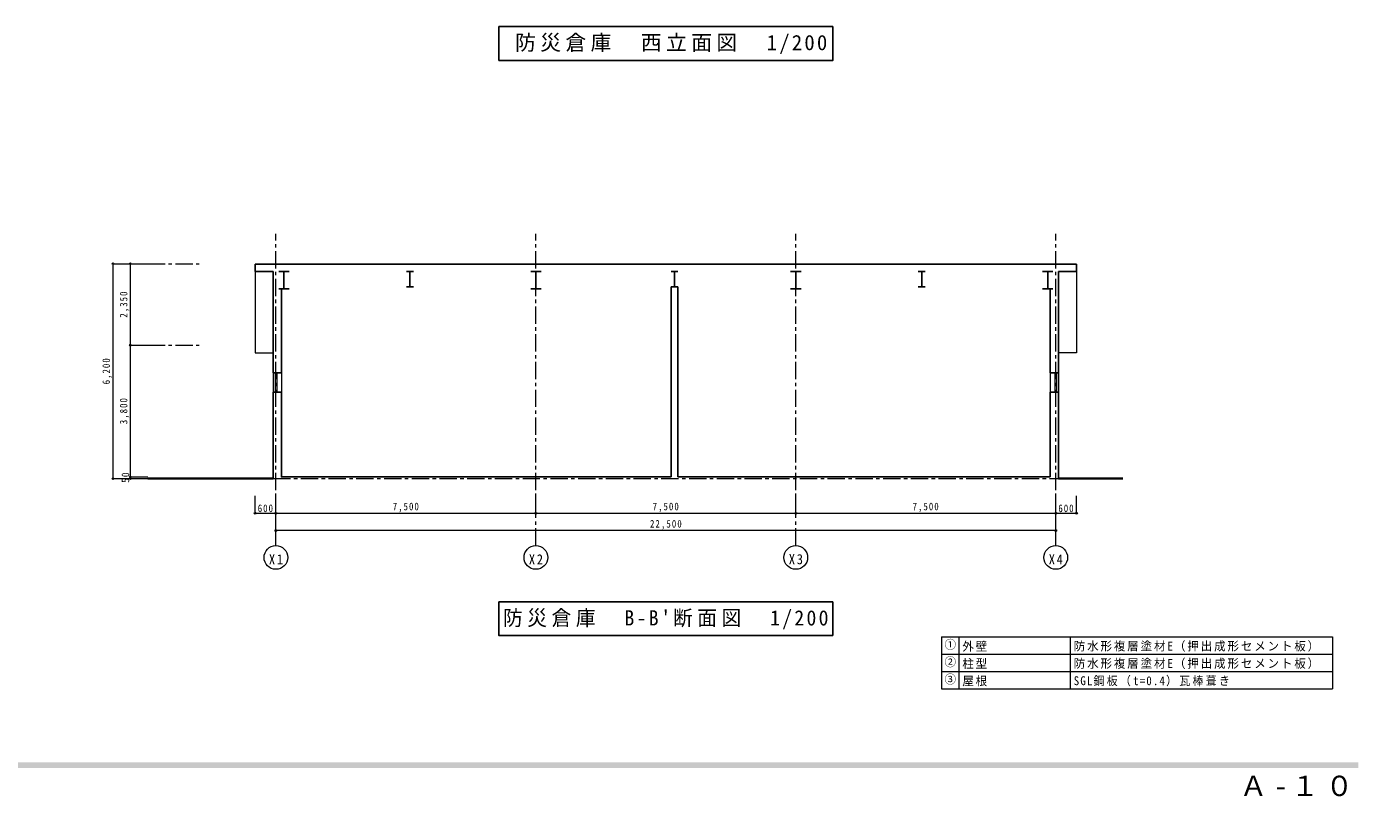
# Model space of a CAD drawing. Units: millimetres at full size. Extents: x -39183 to 40344, y -33997 to 27899.
# Drawn here: x 581 to 39005, y -28542 to -6332 of the extents above; entities that cross this region are included whole.
import ezdxf
from ezdxf.enums import TextEntityAlignment as Align

# ---------------------------------------------------------------- set-up
doc = ezdxf.new("R2010")
doc.units = ezdxf.units.MM
doc.header["$LTSCALE"] = 100
doc.header["$PDMODE"] = 32
doc.header["$PDSIZE"] = 50
doc.linetypes.add('CHAIN1', pattern=[8, 5, -1, 1, -1])
for name, color, linetype, lineweight in [('1-1_極細線', 4, 'Continuous', 9), ('1-3_中線', 3, 'Continuous', 25), ('1-4_太線', 2, 'Continuous', 35), ('1-A_中芯線', 4, 'CHAIN1', 9), ('1-D_文字', 7, 'Continuous', 18), ('1-E_寸法', 4, 'Continuous', 9), ('4-2_機器', 7, 'Continuous', 18)]:
    doc.layers.add(name, color=color, linetype=linetype, lineweight=lineweight)
doc.layers.add('4-D_文字', color=7, linetype='Continuous')
doc.layers.add('F-D', color=150, linetype='Continuous')
doc.styles.add('ＭＳ ゴシック', font='')
doc.styles.get('ＭＳ ゴシック').set_extended_font_data('MS Gothic')

# ---------------------------------------------------------------- blocks, each defined once
blk = doc.blocks.new('0123')
at = {"layer": '1-D_文字'}
blk.add_circle((0, 0), 342, dxfattribs=at)

msp = doc.modelspace()

# ---------------------------------------------------------------- linework, layer by layer
at = {"layer": '1-1_極細線'}
for p, q in [((7173.8, -13393.6), (7173.8, -15746.3)), ((30873.8, -13393.6), (30873.8, -15746.3)), ((7173.8, -15746.3), (7692.8, -15746.3)), ((30873.8, -15746.3), (30354.8, -15746.3)), ((7692.8, -16323.6), (7692.8, -16883.6)), ((7748.8, -16323.6), (7748.8, -16883.6)), ((7798.8, -16323.6), (7798.8, -16883.6)), ((7931.3, -16323.6), (7931.3, -16883.6)), ((30116.3, -16323.6), (30116.3, -16883.6)), ((30248.8, -16323.6), (30248.8, -16883.6)), ((30298.8, -16323.6), (30298.8, -16883.6)), ((30354.8, -16323.6), (30354.8, -16883.6))]:
    msp.add_line(p, q, dxfattribs=at)
at = {"layer": '1-3_中線'}
for p, q in [((7173.8, -13184.8), (30873.8, -13184.8)), ((7173.8, -13184.8), (7173.8, -13393.6)), ((7173.8, -13393.6), (7692.8, -13393.6)), ((7692.8, -16323.6), (7692.8, -13393.6)), ((8153.8, -13393.6), (7853.8, -13393.6)), ((8003.8, -13393.6), (8003.8, -13893.6)), ((11738.8, -13393.6), (11538.8, -13393.6)), ((11638.8, -13393.6), (11638.8, -13843.6)), ((15423.8, -13393.6), (15123.8, -13393.6)), ((15273.8, -13393.6), (15273.8, -13893.6)), ((19373.8, -13393.6), (19173.8, -13393.6)), ((19273.8, -13393.6), (19273.8, -13843.6)), ((22923.8, -13393.6), (22623.8, -13393.6)), ((22773.8, -13393.6), (22773.8, -13893.6)), ((26508.8, -13393.6), (26308.8, -13393.6)), ((26408.8, -13393.6), (26408.8, -13843.6)), ((30193.8, -13393.6), (29893.8, -13393.6)), ((30043.8, -13393.6), (30043.8, -13893.6)), ((30354.8, -13393.6), (30873.8, -13393.6)), ((30354.8, -16323.6), (30354.8, -13393.6)), ((30873.8, -13184.8), (30873.8, -13393.6)), ((7853.8, -13893.6), (8153.8, -13893.6)), ((7931.3, -13893.6), (7931.3, -16323.6)), ((11538.8, -13843.6), (11738.8, -13843.6)), ((15123.8, -13893.6), (15423.8, -13893.6)), ((19173.8, -13843.6), (19373.8, -13843.6)), ((19173.8, -13843.6), (19173.8, -19323.6)), ((19373.8, -13843.6), (19373.8, -19323.6)), ((22623.8, -13893.6), (22923.8, -13893.6)), ((26308.8, -13843.6), (26508.8, -13843.6)), ((29893.8, -13893.6), (30193.8, -13893.6)), ((30116.3, -13893.6), (30116.3, -16323.6)), ((7931.3, -16323.6), (7692.8, -16323.6)), ((30354.8, -16323.6), (30116.3, -16323.6)), ((7692.8, -19373.6), (7692.8, -16883.6)), ((7931.3, -16883.6), (7692.8, -16883.6)), ((30116.3, -19323.6), (30116.3, -16883.6)), ((30354.8, -16883.6), (30116.3, -16883.6)), ((30354.8, -19373.6), (30354.8, -16883.6)), ((30116.3, -19323.6), (19373.8, -19323.6)), ((14205.4, -22932.5), (23842.1, -22932.5)), ((23842.1, -23905.2), (23842.1, -22932.5))]:
    msp.add_line(p, q, dxfattribs=at)
for points in [[(14205.4, -7304.6), (14205.4, -6331.9), (23842.1, -6331.9)], [(14205.4, -7304.6), (23842.1, -7304.6), (23842.1, -6331.9)], [(19173.8, -19323.6), (7931.3, -19323.6), (7931.3, -16883.6)], [(23842.1, -23905.2), (14205.4, -23905.2), (14205.4, -22932.5)]]:
    msp.add_lwpolyline(points, dxfattribs=at)
at = {"layer": '1-4_太線'}
for p, q in [((4074.1, -19373.6), (7692.8, -19373.6)), ((30354.8, -19373.6), (32207.2, -19373.6))]:
    msp.add_line(p, q, dxfattribs=at)
at = {"layer": '1-A_中芯線'}
for p, q in [((7773.8, -21307.1), (7773.8, -12315.3)), ((15273.8, -21307.1), (15273.8, -12315.3)), ((22773.8, -21307.1), (22773.8, -12315.3)), ((30273.8, -21307.1), (30273.8, -12315.3)), ((4074.1, -13173.6), (5558.9, -13173.6)), ((4074.1, -15523.6), (5558.9, -15523.6)), ((7692.8, -19373.6), (30354.8, -19373.6))]:
    msp.add_line(p, q, dxfattribs=at)
at = {"layer": '1-E_寸法'}
for p, q in [((3074.1, -13173.6), (3574.1, -13173.6)), ((3074.1, -19373.6), (3074.1, -13173.6)), ((3574.1, -13173.6), (4074.1, -13173.6)), ((3574.1, -15523.6), (3574.1, -13173.6)), ((3574.1, -15523.6), (4074.1, -15523.6)), ((3574.1, -19323.6), (3574.1, -15523.6)), ((3074.1, -19373.6), (3574.1, -19373.6)), ((3574.1, -19323.6), (4074.1, -19323.6)), ((3574.1, -19373.6), (3574.1, -19323.6)), ((3574.1, -19373.6), (4074.1, -19373.6)), ((7173.8, -20373.6), (7173.8, -19873.6)), ((7773.8, -20373.6), (7773.8, -19873.6)), ((15273.8, -20373.6), (15273.8, -19873.6)), ((22773.8, -20373.6), (22773.8, -19873.6)), ((30273.8, -20373.6), (30273.8, -19873.6)), ((30873.8, -20373.6), (30873.8, -19873.6)), ((7173.8, -20373.6), (7773.8, -20373.6)), ((7773.8, -20373.6), (15273.8, -20373.6)), ((7773.8, -20873.6), (7773.8, -20373.6)), ((15273.8, -20373.6), (22773.8, -20373.6)), ((22773.8, -20373.6), (30273.8, -20373.6)), ((30273.8, -20373.6), (30873.8, -20373.6)), ((30273.8, -20873.6), (30273.8, -20373.6)), ((30273.8, -20873.6), (7773.8, -20873.6))]:
    msp.add_line(p, q, dxfattribs=at)
at = {"layer": '1-E_寸法', "color": 2}
for p in [(3074.1, -13173.6), (3574.1, -13173.6), (3574.1, -15523.6), (3074.1, -19373.6), (3574.1, -19323.6), (3574.1, -19373.6), (7173.8, -20373.6), (7773.8, -20373.6), (15273.8, -20373.6), (22773.8, -20373.6), (30273.8, -20373.6), (30873.8, -20373.6), (7773.8, -20873.6), (30273.8, -20873.6)]:
    msp.add_point(p, dxfattribs=at)
at = {"layer": '4-2_機器'}
for p, q in [((26978.6, -23942.4), (38261.1, -23942.4)), ((26978.6, -23942.4), (26978.6, -25442.4)), ((27478.6, -23942.4), (27478.6, -25442.4)), ((30692.9, -23942.4), (30692.9, -25442.4)), ((38261.1, -23942.4), (38261.1, -25442.4)), ((26978.6, -24442.4), (38261.1, -24442.4)), ((26978.6, -24942.4), (38261.1, -24942.4)), ((26978.6, -25442.4), (38261.1, -25442.4))]:
    msp.add_line(p, q, dxfattribs=at)
at = {"layer": 'F-D'}
msp.add_solid([(-38230.5, -27721.4), (-38230.5, -27561.4), (39005.4, -27721.4), (39005.4, -27561.4)], dxfattribs=at)

# ---------------------------------------------------------------- block references
at = {"layer": '1-D_文字'}
for p in [(7773.8, -21648.8), (15273.8, -21648.8), (22773.8, -21648.8), (30273.8, -21648.8)]:
    msp.add_blockref('0123', p, dxfattribs=at)

# ---------------------------------------------------------------- texts
at = {"layer": '1-D_文字', "color": 2, "char_height": 439.9, "attachment_point": 7, "style": 'ＭＳ ゴシック'}
for s, insert in [('\\T1.21;防災倉庫\u3000西立面図\u30001/200', (14673.8, -7118.2)), ("\\T1.23;\\W0.95;防災倉庫\u3000B-B'断面図\u30001/200", (14323.8, -23718.8))]:
    msp.add_mtext(s, dxfattribs=dict(at, insert=insert))
at = {"layer": '1-D_文字', "color": 3, "char_height": 293.3, "attachment_point": 7, "style": 'ＭＳ ゴシック'}
for s, insert in [('\\T1.28;\\W0.9;X1', (7571.3, -21848.8)), ('\\T1.28;\\W0.9;X2', (15071.3, -21848.8)), ('\\T1.28;\\W0.9;X3', (22571.3, -21848.8)), ('\\T1.28;\\W0.9;X4', (30071.3, -21848.8))]:
    msp.add_mtext(s, dxfattribs=dict(at, insert=insert))
at = {"layer": '1-E_寸法', "color": 7, "char_height": 219.9, "attachment_point": 7, "rotation": 90, "style": 'ＭＳ ゴシック'}
for s, insert in [('\\T1.23;\\W0.85;2,350', (3544.1, -14728.6)), ('\\T1.23;\\W0.85;6,200', (3044.1, -16653.6)), ('\\T1.23;\\W0.85;3,800', (3544.1, -17803.6)), ('\\T1.23;\\W0.9;50', (3544.1, -19496.1))]:
    msp.add_mtext(s, dxfattribs=dict(at, insert=insert))
at = {"layer": '1-E_寸法', "color": 7, "char_height": 219.9, "attachment_point": 7, "style": 'ＭＳ ゴシック'}
for s, insert in [('\\T1.23;\\W0.85;600', (7248.8, -20343.6)), ('\\T1.23;\\W0.85;7,500', (11143.8, -20343.6)), ('\\T1.23;\\W0.85;7,500', (18643.8, -20343.6)), ('\\T1.23;\\W0.85;7,500', (26143.8, -20343.6)), ('\\T1.23;\\W0.85;600', (30348.8, -20343.6)), ('\\T1.24;\\W0.85;22,500', (18566.3, -20843.6))]:
    msp.add_mtext(s, dxfattribs=dict(at, insert=insert))
at = {"layer": '4-D_文字', "style": 'ＭＳ ゴシック', "width": 0.95}
for s, p in [('①', (27063.6, -24367.4)), ('②', (27063.6, -24867.4)), ('③', (27063.6, -25367.4))]:
    msp.add_text(s, height=256.6, dxfattribs=at).set_placement(p, align=Align.BOTTOM_LEFT)
at = {"layer": '4-D_文字', "char_height": 256.6, "attachment_point": 7, "style": 'ＭＳ ゴシック'}
for s, insert in [('\\T1.15;\\W0.95;外壁', (27578.6, -24367.4)), ('\\T1.16;\\W0.95;防水形複層塗材E（押出成形セメント板）', (30792.9, -24367.4)), ('\\T1.15;\\W0.95;柱型', (27578.6, -24867.4)), ('\\T1.16;\\W0.95;防水形複層塗材E（押出成形セメント板）', (30792.9, -24867.4)), ('\\T1.15;\\W0.95;屋根', (27578.6, -25367.4)), ('\\T1.21;\\W0.9;SGL鋼板（t=0.4）瓦棒葺き', (30792.9, -25367.4))]:
    msp.add_mtext(s, dxfattribs=dict(at, insert=insert))
at = {"layer": 'F-D', "color": 2, "insert": (35577.9, -28542.2), "char_height": 586.5, "attachment_point": 7, "style": 'ＭＳ ゴシック'}
msp.add_mtext('\\T1.24;Ａ-１０', dxfattribs=at)

doc.saveas('drawing.dxf')
